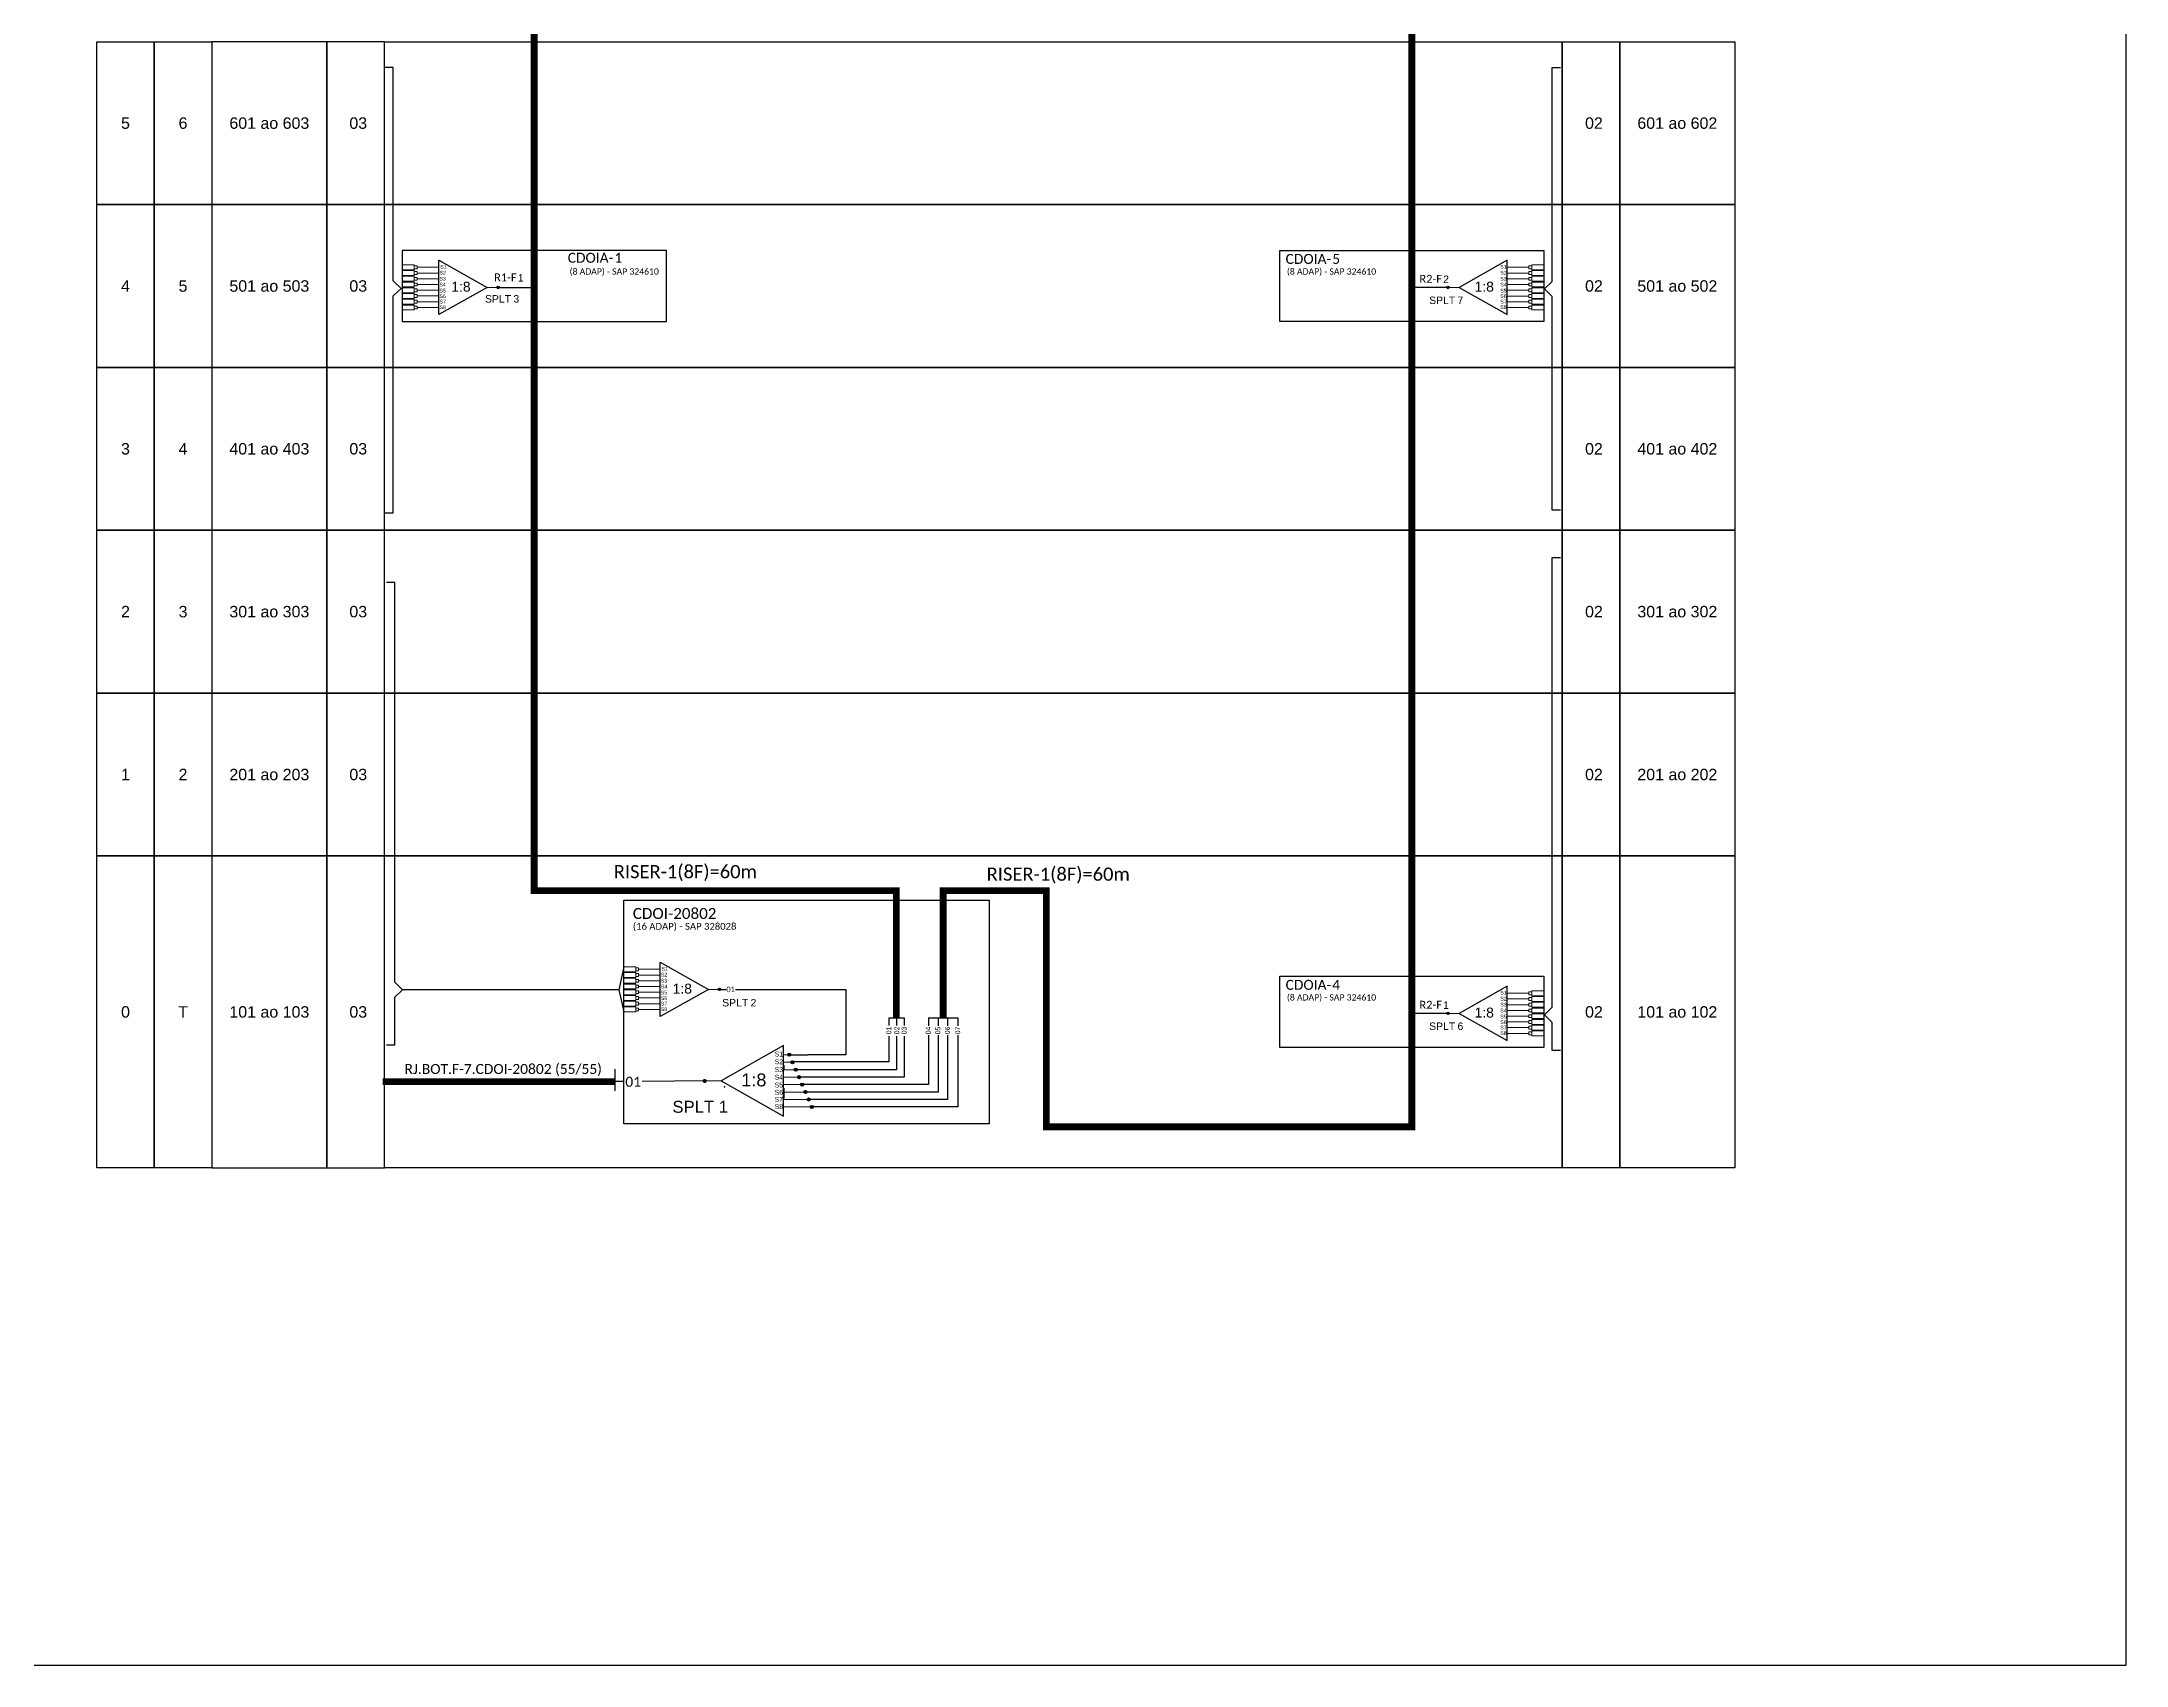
# Model space of a CAD drawing. Extents: x -89 to 2622484776, y -1852823961 to 1299.
# Drawn here: x 1253.8 to 1673.1, y 705 to 1031.5 of the extents above; entities that cross this region are included whole.
import ezdxf
from ezdxf.enums import TextEntityAlignment as Align

# ---------------------------------------------------------------- set-up
doc = ezdxf.new("R2010")
doc.units = 0
doc.styles.add('ARIAL', font='arial.ttf')
doc.styles.add('WMF-Calibri0', font='calibri.ttf')

# ---------------------------------------------------------------- blocks, each defined once
blk = doc.blocks.new('SPLT_1-8_DIV_DIR')
h = blk.add_hatch(color=3)
h.dxf.hatch_style = 1
edge = h.paths.add_edge_path()
edge.add_arc((12.77, 4.04), 0.242, 0, 360)
h = blk.add_hatch(color=3)
h.dxf.hatch_style = 1
edge = h.paths.add_edge_path()
edge.add_arc((13.27, 2.88), 0.242, 0, 360)
h = blk.add_hatch(color=3)
h.dxf.hatch_style = 1
edge = h.paths.add_edge_path()
edge.add_arc((13.77, 1.73), 0.242, 0, 360)
h = blk.add_hatch(color=3)
h.dxf.hatch_style = 1
edge = h.paths.add_edge_path()
edge.add_arc((14.27, 0.58), 0.242, 0, 360)
h = blk.add_hatch(color=3)
h.dxf.hatch_style = 1
edge = h.paths.add_edge_path()
edge.add_arc((14.77, -0.58), 0.242, 0, 360)
h = blk.add_hatch(color=3)
h.dxf.hatch_style = 1
edge = h.paths.add_edge_path()
edge.add_arc((15.27, -1.73), 0.242, 0, 360)
h = blk.add_hatch(color=3)
h.dxf.hatch_style = 1
edge = h.paths.add_edge_path()
edge.add_arc((15.77, -2.88), 0.242, 0, 360)
h = blk.add_hatch(color=3)
h.dxf.hatch_style = 1
edge = h.paths.add_edge_path()
edge.add_arc((16.27, -4.04), 0.242, 0, 360)
at = {"color": 1}
blk.add_lwpolyline([(11.89, 5.45), (2.22, 0), (11.89, -5.45), (11.89, 5.45)], dxfattribs=at)
at = {"color": 7, "lineweight": 0}
for points in [[(12.77, 4.04), (11.89, 4.04)], [(11.89, 2.88), (13.27, 2.88)], [(11.89, 1.73), (13.77, 1.73)], [(11.89, 0.58), (14.27, 0.58)], [(11.89, -0.58), (14.77, -0.58)], [(11.89, -1.73), (15.27, -1.73)], [(11.89, -2.88), (15.77, -2.88)], [(11.89, -4.04), (16.27, -4.04)]]:
    blk.add_lwpolyline(points, dxfattribs=at)
at = {"color": 1, "lineweight": 0}
blk.add_lwpolyline([(2.22, 0), (0, 0)], dxfattribs=at)
at = {"color": 3}
for centre in [(12.77, 4.04), (13.27, 2.88), (13.77, 1.73), (14.27, 0.58), (14.77, -0.58), (15.27, -1.73), (15.77, -2.88), (16.27, -4.04)]:
    blk.add_circle(centre, 0.242, dxfattribs=at)
at = {"color": 1, "style": 'ARIAL'}
for s, height, p in [('S1', 0.75, (10.52, 3.77)), ('S2', 0.75, (10.52, 2.58)), ('1:8', 2, (5.35, -0.85)), ('S3', 0.75, (10.52, 1.37)), ('S4', 0.75, (10.52, 0.19)), ('S5', 0.75, (10.52, -1.02)), ('S6', 0.75, (10.52, -2.14)), ('S7', 0.75, (10.52, -3.24)), ('S8', 0.75, (10.52, -4.36))]:
    blk.add_text(s, height=height, dxfattribs=at).set_placement(p)
blk = doc.blocks.new('SPLT_1-8_SC-APC')
at = {"color": 1}
blk.add_lwpolyline([(-7.37, -2.1), (-17.04, -7.55), (-7.37, -13), (-7.37, -2.1)], dxfattribs=at)
at = {"color": 3, "lineweight": 0}
for points in [[(-2.99, -3.51), (-7.37, -3.51)], [(-2.41, -3.02), (-2.41, -4)], [(-2.41, -3.02), (0, -3.02)], [(-2.41, -4), (0, -4)], [(-2.41, -4.17), (-2.41, -5.16)], [(-2.41, -4.17), (0, -4.17)], [(-7.37, -4.66), (-2.99, -4.66)], [(-7.37, -5.82), (-2.99, -5.82)], [(-7.37, -6.97), (-2.99, -6.97)], [(-7.37, -8.12), (-2.99, -8.12)], [(-2.41, -5.16), (0, -5.16)], [(-2.41, -5.32), (-2.41, -6.31)], [(-2.41, -5.32), (0, -5.32)], [(-2.41, -6.31), (0, -6.31)], [(-2.41, -6.48), (-2.41, -7.46)], [(-2.41, -6.48), (0, -6.48)], [(-2.41, -7.46), (0, -7.46)], [(-2.41, -7.63), (-2.41, -8.62)], [(-2.41, -7.63), (0, -7.63)], [(-7.37, -9.28), (-2.99, -9.28)], [(-7.37, -10.43), (-2.99, -10.43)], [(-7.37, -11.58), (-2.99, -11.58)], [(-2.41, -8.62), (0, -8.62)], [(-2.41, -8.78), (-2.41, -9.77)], [(-2.41, -8.78), (0, -8.78)], [(-2.41, -9.77), (0, -9.77)], [(-2.41, -9.94), (-2.41, -10.92)], [(-2.41, -9.94), (0, -9.94)], [(-2.41, -10.92), (0, -10.92)], [(-2.41, -11.09), (-2.41, -12.08)], [(-2.41, -11.09), (0, -11.09)], [(-2.41, -12.08), (0, -12.08)]]:
    blk.add_lwpolyline(points, dxfattribs=at)
for points in [[(-2.99, -3.22), (-2.41, -3.22), (-2.41, -3.8), (-2.99, -3.8)], [(-2.99, -4.38), (-2.41, -4.38), (-2.41, -4.95), (-2.99, -4.95)], [(-2.99, -5.53), (-2.41, -5.53), (-2.41, -6.1), (-2.99, -6.1)], [(-2.99, -6.68), (-2.41, -6.68), (-2.41, -7.26), (-2.99, -7.26)], [(-2.99, -7.84), (-2.41, -7.84), (-2.41, -8.41), (-2.99, -8.41)], [(-2.99, -8.99), (-2.41, -8.99), (-2.41, -9.56), (-2.99, -9.56)], [(-2.99, -10.14), (-2.41, -10.14), (-2.41, -10.72), (-2.99, -10.72)], [(-2.99, -11.3), (-2.41, -11.3), (-2.41, -11.87), (-2.99, -11.87)]]:
    blk.add_lwpolyline(points, close=True, dxfattribs=at)
at = {"color": 1, "lineweight": 0}
blk.add_lwpolyline([(-17.04, -7.55), (-19.26, -7.55)], dxfattribs=at)
at = {"color": 1, "style": 'ARIAL'}
for s, height, p in [('S1', 0.75, (-8.74, -3.78)), ('1:8', 2, (-13.91, -8.4)), ('S2', 0.75, (-8.74, -4.97)), ('S3', 0.75, (-8.74, -6.18)), ('S4', 0.75, (-8.74, -7.36)), ('S5', 0.75, (-8.74, -8.57)), ('S6', 0.75, (-8.74, -9.69)), ('S7', 0.75, (-8.74, -10.78)), ('S8', 0.75, (-8.74, -11.9))]:
    blk.add_text(s, height=height, dxfattribs=at).set_placement(p)

msp = doc.modelspace()

# ---------------------------------------------------------------- hatches: boundary and pattern name
h = msp.add_hatch(color=3)
h.dxf.hatch_style = 1
edge = h.paths.add_edge_path()
edge.add_arc((1345.58, 982.09), 0.256, 0, 360)
h = msp.add_hatch(color=3)
h.dxf.hatch_style = 1
edge = h.paths.add_edge_path()
edge.add_arc((1536.63, 982.09), 0.256, 0, 360)
h = msp.add_hatch(color=3)
h.dxf.hatch_style = 1
edge = h.paths.add_edge_path()
edge.add_arc((1390.1, 840.94), 0.256, 0, 360)
h = msp.add_hatch(color=3)
h.dxf.hatch_style = 1
edge = h.paths.add_edge_path()
edge.add_arc((1536.63, 836.12), 0.256, 0, 360)
h = msp.add_hatch(color=3)
h.dxf.hatch_style = 1
edge = h.paths.add_edge_path()
edge.add_arc((1387.13, 822.53), 0.41, 0, 360)

# ---------------------------------------------------------------- linework, layer by layer
at = {"color": 3}
msp.add_line((1404.13, 827.79), (1407.87, 827.79), dxfattribs=at)
for points in [[(834.5, 705.02), (1673.06, 705.02), (1673.06, 1299.02), (834.5, 1299.02), (834.5, 705.02)], [(1403.05, 825.72), (1403.05, 824.83)]]:
    msp.add_lwpolyline(points)
at = {"color": 5, "const_width": 1.36}
msp.add_lwpolyline([(1352.84, 1178.56), (1352.84, 860.79), (1425.7, 860.79), (1425.7, 835.22)], dxfattribs=at)
at = {"color": 6, "const_width": 1.36}
msp.add_lwpolyline([(1435.1, 835.22), (1435.1, 860.79), (1455.85, 860.79), (1455.85, 813.29), (1529.37, 813.29), (1529.37, 1178.56)], dxfattribs=at)
for points in [[(1264.85, 1031.5), (1276.43, 1031.5), (1276.43, 998.76), (1264.85, 998.76)], [(1276.43, 1031.5), (1288, 1031.5), (1288, 998.76), (1276.43, 998.76)], [(1276.43, 1031.5), (1288, 1031.5), (1288, 998.76), (1276.43, 998.76)], [(1311.15, 1031.5), (1288, 1031.5), (1288, 998.76), (1311.15, 998.76)], [(1322.72, 1031.5), (1311.15, 1031.5), (1311.15, 998.76), (1322.72, 998.76)], [(1322.72, 1031.5), (1559.61, 1031.5), (1559.61, 998.76), (1322.72, 998.76)], [(1559.61, 1031.5), (1571.18, 1031.5), (1571.18, 998.76), (1559.61, 998.76)], [(1571.18, 1031.5), (1594.33, 1031.5), (1594.33, 998.76), (1571.18, 998.76)], [(1264.85, 998.76), (1276.43, 998.76), (1276.43, 966.01), (1264.85, 966.01)], [(1276.43, 998.76), (1288, 998.76), (1288, 966.01), (1276.43, 966.01)], [(1276.43, 998.76), (1288, 998.76), (1288, 966.01), (1276.43, 966.01)], [(1311.15, 998.76), (1288, 998.76), (1288, 966.01), (1311.15, 966.01)], [(1322.72, 998.76), (1311.15, 998.76), (1311.15, 966.01), (1322.72, 966.01)], [(1322.72, 998.76), (1559.61, 998.76), (1559.61, 966.01), (1322.72, 966.01)], [(1559.61, 998.76), (1571.18, 998.76), (1571.18, 966.01), (1559.61, 966.01)], [(1571.18, 998.76), (1594.33, 998.76), (1594.33, 966.01), (1571.18, 966.01)], [(1264.85, 966.01), (1276.43, 966.01), (1276.43, 933.27), (1264.85, 933.27)], [(1276.43, 966.01), (1288, 966.01), (1288, 933.27), (1276.43, 933.27)], [(1276.43, 966.01), (1288, 966.01), (1288, 933.27), (1276.43, 933.27)], [(1311.15, 966.01), (1288, 966.01), (1288, 933.27), (1311.15, 933.27)], [(1322.72, 966.01), (1311.15, 966.01), (1311.15, 933.27), (1322.72, 933.27)], [(1322.72, 966.01), (1559.61, 966.01), (1559.61, 933.27), (1322.72, 933.27)], [(1559.61, 966.01), (1571.18, 966.01), (1571.18, 933.27), (1559.61, 933.27)], [(1571.18, 966.01), (1594.33, 966.01), (1594.33, 933.27), (1571.18, 933.27)], [(1264.85, 933.27), (1276.43, 933.27), (1276.43, 900.53), (1264.85, 900.53)], [(1276.43, 933.27), (1288, 933.27), (1288, 900.53), (1276.43, 900.53)], [(1276.43, 933.27), (1288, 933.27), (1288, 900.53), (1276.43, 900.53)], [(1311.15, 933.27), (1288, 933.27), (1288, 900.53), (1311.15, 900.53)], [(1322.72, 933.27), (1311.15, 933.27), (1311.15, 900.53), (1322.72, 900.53)], [(1322.72, 933.27), (1559.61, 933.27), (1559.61, 900.53), (1322.72, 900.53)], [(1559.61, 933.27), (1571.18, 933.27), (1571.18, 900.53), (1559.61, 900.53)], [(1571.18, 933.27), (1594.33, 933.27), (1594.33, 900.53), (1571.18, 900.53)], [(1264.85, 900.53), (1276.43, 900.53), (1276.43, 867.78), (1264.85, 867.78)], [(1276.43, 900.53), (1288, 900.53), (1288, 867.78), (1276.43, 867.78)], [(1276.43, 900.53), (1288, 900.53), (1288, 867.78), (1276.43, 867.78)], [(1311.15, 900.53), (1288, 900.53), (1288, 867.78), (1311.15, 867.78)], [(1322.72, 900.53), (1311.15, 900.53), (1311.15, 867.78), (1322.72, 867.78)], [(1322.72, 900.53), (1559.61, 900.53), (1559.61, 867.78), (1322.72, 867.78)], [(1559.61, 900.53), (1571.18, 900.53), (1571.18, 867.78), (1559.61, 867.78)], [(1571.18, 900.53), (1594.33, 900.53), (1594.33, 867.78), (1571.18, 867.78)], [(1264.85, 867.78), (1276.43, 867.78), (1276.43, 805.04), (1264.85, 805.04)], [(1276.43, 867.78), (1288, 867.78), (1288, 805.04), (1276.43, 805.04)], [(1276.43, 867.78), (1288, 867.78), (1288, 805.04), (1276.43, 805.04)], [(1311.15, 867.78), (1288, 867.78), (1288, 805.04), (1311.15, 805.04)], [(1322.72, 867.78), (1311.15, 867.78), (1311.15, 805.04), (1322.72, 805.04)], [(1322.72, 867.78), (1559.61, 867.78), (1559.61, 805.04), (1322.72, 805.04)], [(1559.61, 867.78), (1571.18, 867.78), (1571.18, 805.04), (1559.61, 805.04)], [(1571.18, 867.78), (1594.33, 867.78), (1594.33, 805.04), (1571.18, 805.04)]]:
    msp.add_lwpolyline(points, close=True)
at = {"color": 3}
for points in [[(1322.84, 936.79), (1324.49, 936.79), (1324.49, 980.38), (1326.06, 981.89), (1324.49, 983.39), (1324.49, 1026.29), (1322.84, 1026.29)], [(1559.25, 937.29), (1557.6, 937.29), (1557.6, 980.29), (1556.03, 981.79), (1557.6, 983.3), (1557.6, 1026.29), (1559.25, 1026.29)], [(1559.25, 828.65), (1557.6, 828.65), (1557.6, 834.31), (1556.03, 835.82), (1557.6, 837.33), (1557.6, 927.79), (1559.25, 927.79)], [(1323.12, 829.79), (1324.78, 829.79), (1324.78, 839.35), (1326.34, 840.86), (1324.78, 842.36), (1324.78, 922.78), (1323.13, 922.78)], [(1390.1, 840.94), (1391.42, 840.94)], [(1370.91, 822.4), (1369.13, 822.4)], [(1387.54, 822.54), (1374.53, 822.4)]]:
    msp.add_lwpolyline(points, dxfattribs=at)
at = {"color": 1}
for points in [[(1379.42, 989.54), (1326.29, 989.54), (1326.29, 975.23), (1379.42, 975.23)], [(1502.79, 989.54), (1555.92, 989.54), (1555.92, 975.23), (1502.79, 975.23)], [(1370.84, 858.91), (1444.35, 858.91), (1444.35, 813.91), (1370.84, 813.91)], [(1502.79, 843.57), (1555.92, 843.57), (1555.92, 829.25), (1502.79, 829.25)]]:
    msp.add_lwpolyline(points, close=True, dxfattribs=at)
at = {"color": 3, "lineweight": 0}
for points in [[(1328.73, 986.62), (1326.32, 986.62)], [(1328.73, 985.64), (1326.32, 985.64)], [(1328.73, 985.47), (1326.32, 985.47)], [(1328.73, 986.62), (1328.73, 985.64)], [(1328.73, 985.47), (1328.73, 984.48)], [(1329.31, 986.13), (1333.69, 986.13)], [(1328.73, 984.48), (1326.32, 984.48)], [(1328.73, 984.32), (1326.32, 984.32)], [(1328.73, 983.33), (1326.32, 983.33)], [(1328.73, 983.16), (1326.32, 983.16)], [(1328.73, 982.18), (1326.32, 982.18)], [(1328.73, 982.01), (1326.32, 982.01)], [(1328.73, 984.32), (1328.73, 983.33)], [(1328.73, 983.16), (1328.73, 982.18)], [(1328.73, 982.01), (1328.73, 981.03)], [(1333.69, 984.98), (1329.31, 984.98)], [(1333.69, 983.82), (1329.31, 983.82)], [(1333.69, 982.67), (1329.31, 982.67)], [(1333.69, 981.52), (1329.31, 981.52)], [(1328.73, 981.03), (1326.32, 981.03)], [(1328.73, 980.86), (1326.32, 980.86)], [(1328.73, 979.87), (1326.32, 979.87)], [(1328.73, 979.71), (1326.32, 979.71)], [(1328.73, 978.72), (1326.32, 978.72)], [(1328.73, 978.55), (1326.32, 978.55)], [(1328.73, 977.57), (1326.32, 977.57)], [(1328.73, 980.86), (1328.73, 979.87)], [(1328.73, 979.71), (1328.73, 978.72)], [(1328.73, 978.55), (1328.73, 977.57)], [(1333.69, 980.37), (1329.31, 980.37)], [(1333.69, 979.21), (1329.31, 979.21)], [(1333.69, 978.06), (1329.31, 978.06)], [(1373.26, 845.47), (1370.84, 845.47)], [(1373.26, 844.48), (1370.84, 844.48)], [(1373.26, 844.31), (1370.84, 844.31)], [(1373.26, 843.33), (1370.84, 843.33)], [(1373.26, 843.16), (1370.84, 843.16)], [(1373.26, 845.47), (1373.26, 844.48)], [(1373.26, 844.31), (1373.26, 843.33)], [(1373.26, 843.16), (1373.26, 842.17)], [(1373.84, 844.97), (1378.21, 844.97)], [(1378.21, 843.82), (1373.84, 843.82)], [(1373.26, 842.17), (1370.84, 842.17)], [(1373.26, 842.01), (1370.84, 842.01)], [(1373.26, 841.02), (1370.84, 841.02)], [(1373.26, 840.86), (1370.84, 840.86)], [(1373.26, 839.87), (1370.84, 839.87)], [(1373.26, 839.7), (1370.84, 839.7)], [(1373.26, 838.72), (1370.84, 838.72)], [(1373.26, 842.01), (1373.26, 841.02)], [(1373.26, 840.86), (1373.26, 839.87)], [(1373.26, 839.7), (1373.26, 838.72)], [(1378.21, 842.67), (1373.84, 842.67)], [(1378.21, 841.51), (1373.84, 841.51)], [(1378.21, 840.36), (1373.84, 840.36)], [(1378.21, 839.21), (1373.84, 839.21)], [(1373.26, 838.55), (1370.84, 838.55)], [(1373.26, 837.56), (1370.84, 837.56)], [(1373.26, 837.4), (1370.84, 837.4)], [(1373.26, 836.41), (1370.84, 836.41)], [(1373.26, 838.55), (1373.26, 837.56)], [(1373.26, 837.4), (1373.26, 836.41)], [(1378.21, 838.06), (1373.84, 838.06)], [(1378.21, 836.9), (1373.84, 836.9)]]:
    msp.add_lwpolyline(points, dxfattribs=at)
for points in [[(1329.31, 986.42), (1328.73, 986.42), (1328.73, 985.84), (1329.31, 985.84)], [(1329.31, 985.26), (1328.73, 985.26), (1328.73, 984.69), (1329.31, 984.69)], [(1329.31, 984.11), (1328.73, 984.11), (1328.73, 983.54), (1329.31, 983.54)], [(1329.31, 982.96), (1328.73, 982.96), (1328.73, 982.38), (1329.31, 982.38)], [(1329.31, 981.8), (1328.73, 981.8), (1328.73, 981.23), (1329.31, 981.23)], [(1329.31, 980.65), (1328.73, 980.65), (1328.73, 980.08), (1329.31, 980.08)], [(1329.31, 979.5), (1328.73, 979.5), (1328.73, 978.93), (1329.31, 978.93)], [(1329.31, 978.35), (1328.73, 978.35), (1328.73, 977.77), (1329.31, 977.77)], [(1373.84, 845.26), (1373.26, 845.26), (1373.26, 844.69), (1373.84, 844.69)], [(1373.84, 844.11), (1373.26, 844.11), (1373.26, 843.53), (1373.84, 843.53)], [(1373.84, 842.95), (1373.26, 842.95), (1373.26, 842.38), (1373.84, 842.38)], [(1373.84, 841.8), (1373.26, 841.8), (1373.26, 841.23), (1373.84, 841.23)], [(1373.84, 840.65), (1373.26, 840.65), (1373.26, 840.08), (1373.84, 840.08)], [(1373.84, 839.5), (1373.26, 839.5), (1373.26, 838.92), (1373.84, 838.92)], [(1373.84, 838.34), (1373.26, 838.34), (1373.26, 837.77), (1373.84, 837.77)], [(1373.84, 837.19), (1373.26, 837.19), (1373.26, 836.62), (1373.84, 836.62)]]:
    msp.add_lwpolyline(points, close=True, dxfattribs=at)
at = {"color": 1}
for points in [[(1333.69, 987.54), (1343.36, 982.09), (1333.69, 976.65), (1333.69, 987.54)], [(1378.21, 846.39), (1387.88, 840.94), (1378.21, 835.49), (1378.21, 846.39)], [(1369.13, 820.53), (1369.13, 824.91)], [(1403.05, 821.07), (1403.05, 819)]]:
    msp.add_lwpolyline(points, dxfattribs=at)
at = {"color": 1, "lineweight": 0}
for points in [[(1343.36, 982.09), (1345.58, 982.09)], [(1387.88, 840.94), (1390.1, 840.94)]]:
    msp.add_lwpolyline(points, dxfattribs=at)
at = {"color": 5}
for points in [[(1345.58, 982.09), (1352.84, 982.09)], [(1424.17, 835.22), (1424.17, 833.66)], [(1425.7, 835.22), (1425.7, 833.66)], [(1427.23, 835.22), (1427.23, 833.66)], [(1424.17, 831.5), (1424.14, 826.34), (1405.1, 826.34)], [(1425.7, 831.5), (1425.7, 824.79), (1405.75, 824.79)], [(1427.23, 831.5), (1427.23, 823.3), (1406.4, 823.3)], [(1403.82, 827.83), (1403.82, 827.83)]]:
    msp.add_lwpolyline(points, dxfattribs=at)
at = {"color": 6}
for points in [[(1536.63, 982.09), (1529.37, 982.09)], [(1432.14, 835.22), (1432.14, 833.62)], [(1434.06, 835.22), (1434.06, 833.63)], [(1435.98, 835.22), (1435.98, 833.63)], [(1438.05, 835.22), (1438.05, 833.63)], [(1536.63, 836.12), (1529.37, 836.12)], [(1432.14, 831.7), (1432.14, 821.83), (1407.05, 821.83)], [(1434.06, 831.7), (1434.06, 820.28), (1407.7, 820.28)], [(1435.98, 831.7), (1435.98, 818.78), (1408.35, 818.78)], [(1438.05, 831.7), (1438.05, 817.29), (1409, 817.29)]]:
    msp.add_lwpolyline(points, dxfattribs=at)
at = {"color": 3, "ltscale": 0.5}
for points in [[(1370.84, 845.47), (1369.85, 840.86), (1370.84, 836.41)], [(1369.85, 840.86), (1326.34, 840.86)], [(1393.35, 840.94), (1415.5, 840.94), (1415.5, 827.79), (1407.87, 827.79)]]:
    msp.add_lwpolyline(points, dxfattribs=at)
at = {"color": 5, "ltscale": 0.5}
msp.add_lwpolyline([(1424.17, 835.22), (1427.23, 835.22)], dxfattribs=at)
at = {"color": 6, "ltscale": 0.5}
msp.add_lwpolyline([(1432.14, 835.22), (1438.05, 835.22)], dxfattribs=at)
at = {"color": 1, "const_width": 1.36}
msp.add_lwpolyline([(1322.35, 822.4), (1369.13, 822.4)], dxfattribs=at)
at = {"color": 3}
for centre in [(1345.58, 982.09), (1536.63, 982.09), (1390.1, 840.94), (1536.63, 836.12)]:
    msp.add_circle(centre, 0.256, dxfattribs=at)
msp.add_point((1391.1, 821.35))

# ---------------------------------------------------------------- block references
for p in [(1555.89, 989.64), (1555.89, 843.67)]:
    msp.add_blockref('SPLT_1-8_SC-APC', p, dxfattribs=at)
at = {"xscale": 1.3, "yscale": 1.3, "zscale": 1.3}
msp.add_blockref('SPLT_1-8_DIV_DIR', (1387.54, 822.54), dxfattribs=at)

# ---------------------------------------------------------------- texts
at = {"style": 'ARIAL'}
for s, height, p in [('5', 2.3, (1270.64, 1015.13)), ('6', 2.3, (1282.21, 1015.13)), ('601 ao 603', 2.3, (1299.57, 1015.13)), ('03', 2.3, (1317.45, 1015.13)), ('02', 2.3, (1565.99, 1015.13)), ('601 ao 602', 2.3, (1582.76, 1015.13)), ('4', 2.3, (1270.64, 982.38)), ('5', 2.3, (1282.21, 982.38)), ('501 ao 503', 2.3, (1299.57, 982.38)), ('03', 2.3, (1317.45, 982.38)), ('02', 2.3, (1565.99, 982.38)), ('501 ao 502', 2.3, (1582.76, 982.38)), ('3', 2.3, (1270.64, 949.64)), ('4', 2.3, (1282.21, 949.64)), ('401 ao 403', 2.3, (1299.57, 949.64)), ('03', 2.3, (1317.45, 949.64)), ('02', 2.3, (1565.99, 949.64)), ('401 ao 402', 2.3, (1582.76, 949.64)), ('2', 2.3, (1270.64, 916.9)), ('3', 2.3, (1282.21, 916.9)), ('301 ao 303', 2.3, (1299.57, 916.9)), ('03', 2.3, (1317.45, 916.9)), ('02', 2.3, (1565.99, 916.9)), ('301 ao 302', 2.3, (1582.76, 916.9)), ('1', 2.3, (1270.64, 884.15)), ('2', 2.3, (1282.21, 884.15)), ('201 ao 203', 2.3, (1299.57, 884.15)), ('03', 2.3, (1317.45, 884.15)), ('02', 2.3, (1565.99, 884.15)), ('201 ao 202', 2.3, (1582.76, 884.15)), ('01', 1.1, (1392.35, 840.94)), ('0', 2.3, (1270.64, 836.41)), ('T', 2.3, (1282.21, 836.41)), ('101 ao 103', 2.3, (1299.57, 836.41)), ('03', 2.3, (1317.45, 836.41)), ('02', 2.3, (1565.99, 836.41)), ('101 ao 102', 2.3, (1582.76, 836.41))]:
    msp.add_text(s, height=height, dxfattribs=at).set_placement(p, align=Align.MIDDLE_CENTER)
at = {"color": 1}
for s, height, style, p in [('S2', 0.75, 'ARIAL', (1333.79, 984.67)), ('S1', 0.75, 'ARIAL', (1333.92, 985.86)), ('CDOIA-', 2, 'WMF-Calibri0', (1359.58, 987.05)), ('1', 2, 'WMF-Calibri0', (1368.96, 987.05)), ('CDOIA-', 2, 'WMF-Calibri0', (1503.97, 986.82)), ('5', 2, 'WMF-Calibri0', (1513.35, 986.82)), ('S3', 0.75, 'ARIAL', (1333.78, 983.46)), ('S5', 0.75, 'ARIAL', (1333.77, 981.07)), ('S4', 0.75, 'ARIAL', (1333.78, 982.29)), ('1:8', 2, 'ARIAL', (1336.17, 981.24)), ('S7', 0.75, 'ARIAL', (1333.78, 978.86)), ('S8', 0.75, 'ARIAL', (1333.78, 977.74)), ('S6', 0.75, 'ARIAL', (1333.78, 979.95)), ('CDOI-20802', 2.2, 'WMF-Calibri0', (1372.68, 855.1)), ('S3', 0.75, 'ARIAL', (1378.3, 842.31)), ('S2', 0.75, 'ARIAL', (1378.31, 843.52)), ('S1', 0.75, 'ARIAL', (1378.45, 844.7)), ('CDOIA-', 2, 'WMF-Calibri0', (1503.97, 840.85)), ('4', 2, 'WMF-Calibri0', (1513.35, 840.85)), ('S5', 0.75, 'ARIAL', (1378.3, 839.92)), ('S4', 0.75, 'ARIAL', (1378.31, 841.13)), ('S6', 0.75, 'ARIAL', (1378.3, 838.8)), ('1:8', 2, 'ARIAL', (1380.69, 840.09)), ('S7', 0.75, 'ARIAL', (1378.3, 837.7)), ('S8', 0.75, 'ARIAL', (1378.3, 836.58)), ('RJ.BOT.F-7.CDOI-20802 (55/55)', 2, 'WMF-Calibri0', (1326.76, 823.93))]:
    msp.add_text(s, height=height, dxfattribs=dict(at, style=style)).set_placement(p)
at = {"color": 1, "style": 'WMF-Calibri0'}
for s, height, p in [('(8 ADAP) - SAP 324610', 1.25, (1368.94, 984.67)), ('(8 ADAP) - SAP 324610', 1.25, (1513.21, 984.67)), ('(16 ADAP) - SAP 328028', 1.375, (1383.1, 852.93)), ('(8 ADAP) - SAP 324610', 1.25, (1513.21, 838.7))]:
    msp.add_text(s, height=height, dxfattribs=at).set_placement(p, align=Align.CENTER)
at = {"color": 5, "style": 'WMF-Calibri0'}
for s, height, p in [('R1-F', 1.6, (1344.78, 983.31)), ('RISER-1(8F)=60m', 2.6457, (1368.85, 863.29))]:
    msp.add_text(s, height=height, dxfattribs=at).set_placement(p)
at = {"color": 5, "style": 'ARIAL'}
msp.add_text('1', height=1.5, dxfattribs=at).set_placement((1350.14, 983.27), align=Align.CENTER)
at = {"color": 6, "style": 'WMF-Calibri0'}
for s, height, p in [('R2-F', 1.6, (1530.89, 983.02)), ('RISER-1(8F)=60m', 2.6457, (1443.85, 862.79)), ('R2-F', 1.6, (1530.89, 837.04))]:
    msp.add_text(s, height=height, dxfattribs=at).set_placement(p)
at = {"color": 6, "style": 'ARIAL'}
for s, p in [('2', (1536.25, 982.98)), ('1', (1536.25, 837.01))]:
    msp.add_text(s, height=1.5, dxfattribs=at).set_placement(p, align=Align.CENTER)
at = {"color": 7, "style": 'ARIAL'}
for s, p in [('SPLT', (1345.57, 979.04)), ('3', (1349.24, 979.04)), ('SPLT', (1535.46, 978.75)), ('7', (1539.13, 978.75)), ('SPLT', (1393.27, 837.51)), ('2', (1396.94, 837.51)), ('SPLT', (1535.46, 832.78)), ('6', (1539.13, 832.78))]:
    msp.add_text(s, height=1.5, dxfattribs=at).set_placement(p, align=Align.CENTER)
at = {"style": 'ARIAL'}
for s, p in [('01', (1424.16, 832.67)), ('02', (1425.78, 832.67)), ('03', (1427.24, 832.67)), ('04', (1432.08, 832.67)), ('05', (1434.03, 832.67)), ('06', (1435.95, 832.67)), ('07', (1438.02, 832.67))]:
    msp.add_text(s, height=0.992, rotation=90, dxfattribs=at).set_placement(p, align=Align.MIDDLE_CENTER)
at = {"style": 'WMF-Calibri0'}
msp.add_text('01', height=2, dxfattribs=at).set_placement((1371.17, 821.36))
at = {"color": 7, "style": 'ARIAL'}
msp.add_text('SPLT 1', height=2.4, dxfattribs=at).set_placement((1380.65, 816.13))

doc.saveas('drawing.dxf')
